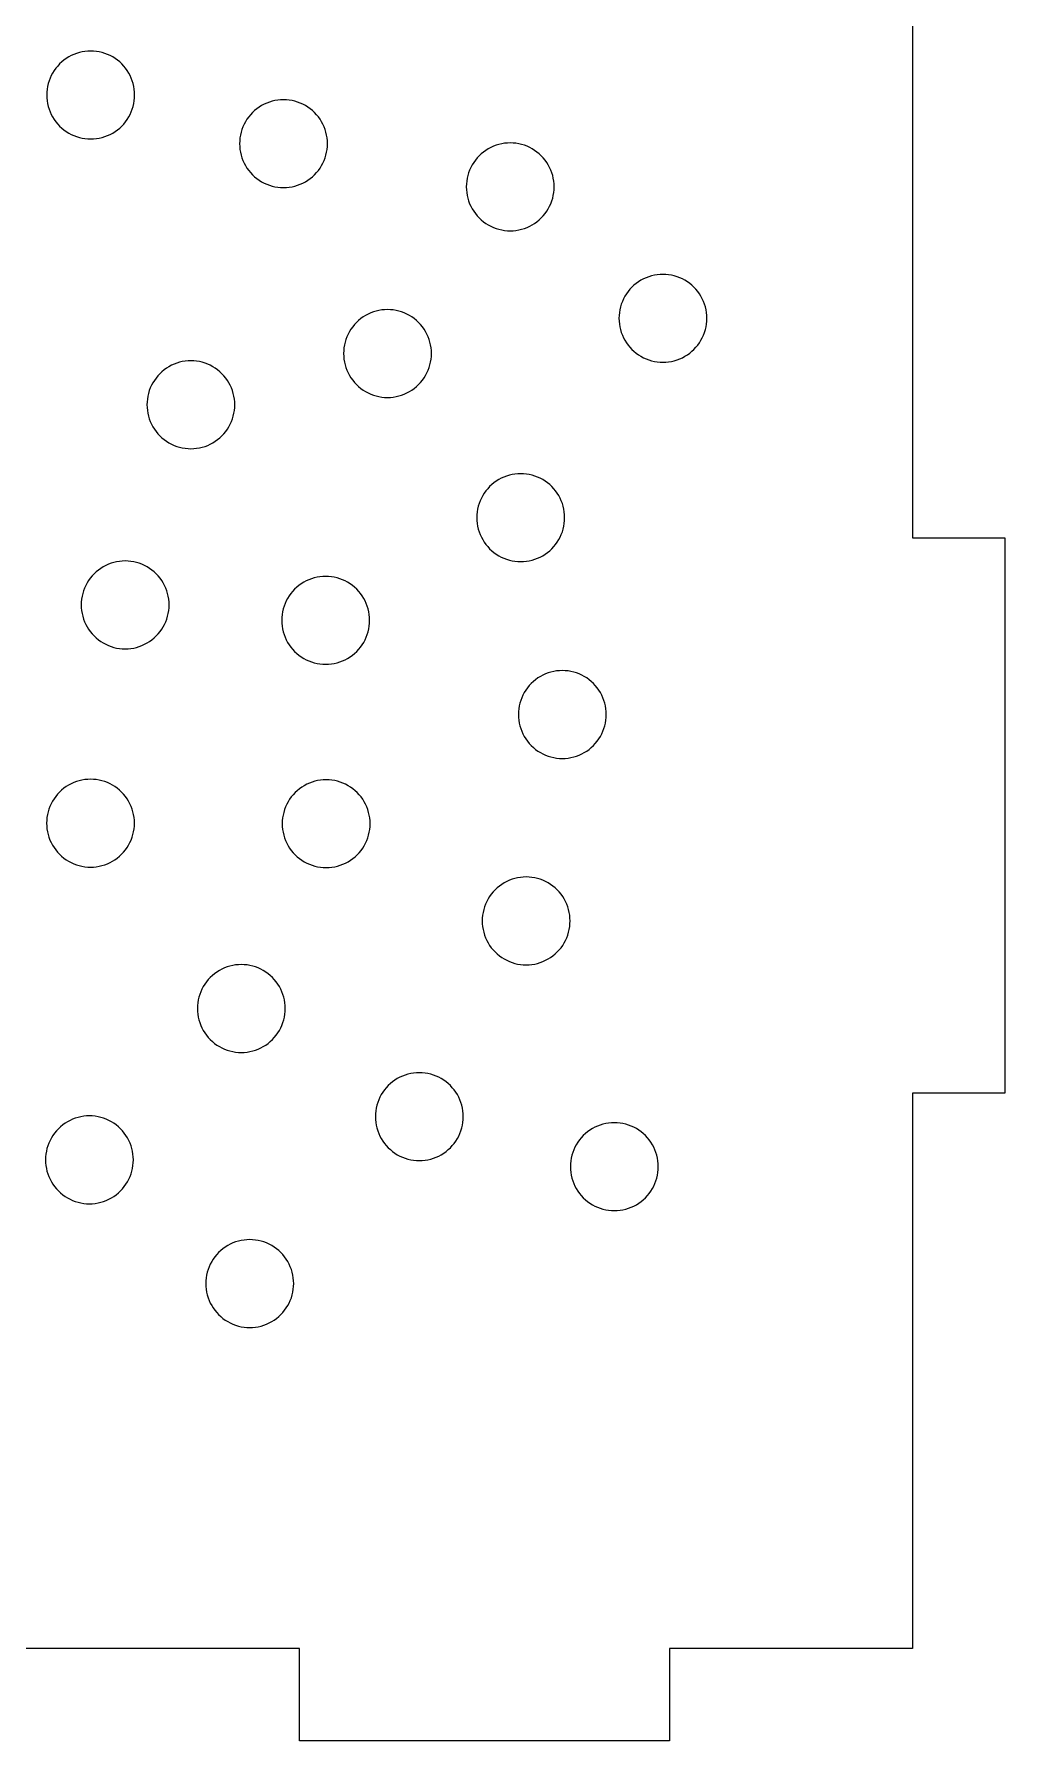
# Model space of a CAD drawing. Header units: millimetres. Extents: x 0 to 375, y -239 to 0.
# Drawn here: x 238 to 280, y -128 to -54.2 of the extents above; entities that cross this region are included whole.
import ezdxf

# ---------------------------------------------------------------- set-up
doc = ezdxf.new("R2010")
doc.units = ezdxf.units.MM
doc.layers.add('CUT', color=1, linetype='Continuous')

msp = doc.modelspace()

# ---------------------------------------------------------------- linework, layer by layer
at = {"layer": 'CUT'}
msp.add_lwpolyline([(276, -52), (276, -76), (280, -76), (280, -100), (276, -100), (276, -124), (265.5, -124), (265.5, -128), (265.5, -128), (249.5, -128), (249.5, -124), (220.5, -124), (220.5, -128), (204.5, -128), (204.5, -124), (194, -124)], dxfattribs=at)
for points in [[(242.279, -57.463), (242.315, -57.344), (242.343, -57.223), (242.363, -57.1), (242.375, -56.977), (242.379, -56.852), (242.375, -56.728), (242.363, -56.604), (242.343, -56.482), (242.315, -56.361), (242.279, -56.242), (242.235, -56.125), (242.183, -56.012), (242.125, -55.903), (242.059, -55.797), (241.987, -55.696), (241.908, -55.6), (241.823, -55.509), (241.732, -55.424), (241.636, -55.345), (241.535, -55.273), (241.43, -55.207), (241.32, -55.149), (241.207, -55.098), (241.091, -55.054), (240.972, -55.018), (240.851, -54.989), (240.728, -54.969), (240.604, -54.957), (240.48, -54.953), (240.356, -54.957), (240.232, -54.969), (240.109, -54.989), (239.988, -55.018), (239.869, -55.054), (239.753, -55.098), (239.64, -55.149), (239.53, -55.207), (239.425, -55.273), (239.324, -55.345), (239.228, -55.424), (239.137, -55.509), (239.052, -55.6), (238.973, -55.696), (238.901, -55.797), (238.835, -55.903), (238.777, -56.012), (238.725, -56.125), (238.681, -56.242), (238.645, -56.361), (238.617, -56.482), (238.597, -56.604), (238.585, -56.728), (238.581, -56.852), (238.585, -56.977), (238.597, -57.1), (238.617, -57.223), (238.645, -57.344), (238.681, -57.463), (238.725, -57.579), (238.777, -57.692), (238.835, -57.802), (238.901, -57.908), (238.973, -58.009), (239.052, -58.105), (239.137, -58.195), (239.228, -58.28), (239.324, -58.359), (239.425, -58.432), (239.53, -58.497), (239.64, -58.556), (239.753, -58.607), (239.869, -58.651), (239.988, -58.687), (240.109, -58.715), (240.232, -58.735), (240.356, -58.748), (240.48, -58.752), (240.604, -58.748), (240.728, -58.735), (240.851, -58.715), (240.972, -58.687), (241.091, -58.651), (241.207, -58.607), (241.32, -58.556), (241.43, -58.497), (241.535, -58.432), (241.636, -58.359), (241.732, -58.28), (241.823, -58.195), (241.908, -58.105), (241.987, -58.009), (242.059, -57.908), (242.125, -57.802), (242.183, -57.692), (242.235, -57.579), (242.279, -57.463)], [(250.57, -59.681), (250.614, -59.565), (250.65, -59.446), (250.678, -59.325), (250.698, -59.203), (250.711, -59.079), (250.715, -58.955), (250.711, -58.83), (250.698, -58.707), (250.678, -58.584), (250.65, -58.463), (250.614, -58.344), (250.57, -58.228), (250.519, -58.115), (250.46, -58.005), (250.395, -57.899), (250.322, -57.798), (250.243, -57.702), (250.158, -57.612), (250.068, -57.527), (249.972, -57.448), (249.871, -57.375), (249.765, -57.31), (249.655, -57.251), (249.542, -57.2), (249.426, -57.156), (249.307, -57.12), (249.186, -57.092), (249.063, -57.072), (248.94, -57.059), (248.815, -57.055), (248.691, -57.059), (248.567, -57.072), (248.445, -57.092), (248.324, -57.12), (248.205, -57.156), (248.089, -57.2), (247.975, -57.251), (247.866, -57.31), (247.76, -57.375), (247.659, -57.448), (247.563, -57.527), (247.472, -57.612), (247.387, -57.702), (247.309, -57.798), (247.236, -57.899), (247.171, -58.005), (247.112, -58.115), (247.061, -58.228), (247.017, -58.344), (246.981, -58.463), (246.953, -58.584), (246.932, -58.707), (246.92, -58.83), (246.916, -58.955), (246.92, -59.079), (246.932, -59.203), (246.953, -59.325), (246.981, -59.446), (247.017, -59.565), (247.061, -59.681), (247.112, -59.795), (247.171, -59.904), (247.236, -60.01), (247.309, -60.111), (247.387, -60.207), (247.472, -60.298), (247.563, -60.383), (247.659, -60.461), (247.76, -60.534), (247.866, -60.599), (247.975, -60.658), (248.089, -60.709), (248.205, -60.753), (248.324, -60.789), (248.445, -60.817), (248.567, -60.838), (248.691, -60.85), (248.815, -60.854), (248.94, -60.85), (249.063, -60.838), (249.186, -60.817), (249.307, -60.789), (249.426, -60.753), (249.542, -60.709), (249.655, -60.658), (249.765, -60.599), (249.871, -60.534), (249.972, -60.461), (250.068, -60.383), (250.158, -60.298), (250.243, -60.207), (250.322, -60.111), (250.395, -60.01), (250.46, -59.904), (250.519, -59.795), (250.57, -59.681)], [(260.415, -61.433), (260.451, -61.314), (260.479, -61.193), (260.5, -61.07), (260.512, -60.947), (260.516, -60.822), (260.512, -60.698), (260.5, -60.575), (260.479, -60.452), (260.451, -60.331), (260.415, -60.212), (260.371, -60.096), (260.32, -59.982), (260.261, -59.873), (260.196, -59.767), (260.123, -59.666), (260.045, -59.57), (259.96, -59.479), (259.869, -59.394), (259.773, -59.316), (259.672, -59.243), (259.566, -59.178), (259.457, -59.119), (259.343, -59.068), (259.227, -59.024), (259.108, -58.988), (258.987, -58.96), (258.864, -58.939), (258.741, -58.927), (258.617, -58.923), (258.492, -58.927), (258.369, -58.939), (258.246, -58.96), (258.125, -58.988), (258.006, -59.024), (257.89, -59.068), (257.777, -59.119), (257.667, -59.178), (257.561, -59.243), (257.46, -59.316), (257.364, -59.394), (257.274, -59.479), (257.189, -59.57), (257.11, -59.666), (257.037, -59.767), (256.972, -59.873), (256.913, -59.982), (256.862, -60.096), (256.818, -60.212), (256.782, -60.331), (256.754, -60.452), (256.734, -60.575), (256.721, -60.698), (256.717, -60.822), (256.721, -60.947), (256.734, -61.07), (256.754, -61.193), (256.782, -61.314), (256.818, -61.433), (256.862, -61.549), (256.913, -61.662), (256.972, -61.772), (257.037, -61.878), (257.11, -61.979), (257.189, -62.075), (257.274, -62.165), (257.364, -62.25), (257.46, -62.329), (257.561, -62.402), (257.667, -62.467), (257.777, -62.526), (257.89, -62.577), (258.006, -62.621), (258.125, -62.657), (258.246, -62.685), (258.369, -62.705), (258.492, -62.718), (258.617, -62.722), (258.741, -62.718), (258.864, -62.705), (258.987, -62.685), (259.108, -62.657), (259.227, -62.621), (259.343, -62.577), (259.457, -62.526), (259.566, -62.467), (259.672, -62.402), (259.773, -62.329), (259.869, -62.25), (259.96, -62.165), (260.045, -62.075), (260.123, -61.979), (260.196, -61.878), (260.261, -61.772), (260.32, -61.662), (260.371, -61.549), (260.415, -61.433)], [(267.016, -67.114), (267.052, -66.995), (267.08, -66.874), (267.1, -66.751), (267.113, -66.628), (267.117, -66.503), (267.113, -66.379), (267.1, -66.256), (267.08, -66.133), (267.052, -66.012), (267.016, -65.893), (266.972, -65.777), (266.921, -65.663), (266.862, -65.554), (266.797, -65.448), (266.724, -65.347), (266.645, -65.251), (266.56, -65.16), (266.47, -65.075), (266.374, -64.997), (266.273, -64.924), (266.167, -64.859), (266.057, -64.8), (265.944, -64.749), (265.828, -64.705), (265.709, -64.669), (265.588, -64.641), (265.465, -64.62), (265.342, -64.608), (265.217, -64.604), (265.093, -64.608), (264.97, -64.62), (264.847, -64.641), (264.726, -64.669), (264.607, -64.705), (264.491, -64.749), (264.377, -64.8), (264.268, -64.859), (264.162, -64.924), (264.061, -64.997), (263.965, -65.075), (263.874, -65.16), (263.789, -65.251), (263.711, -65.347), (263.638, -65.448), (263.573, -65.554), (263.514, -65.663), (263.463, -65.777), (263.419, -65.893), (263.383, -66.012), (263.355, -66.133), (263.334, -66.256), (263.322, -66.379), (263.318, -66.503), (263.322, -66.628), (263.334, -66.751), (263.355, -66.874), (263.383, -66.995), (263.419, -67.114), (263.463, -67.23), (263.514, -67.343), (263.573, -67.453), (263.638, -67.559), (263.711, -67.66), (263.789, -67.756), (263.874, -67.846), (263.965, -67.931), (264.061, -68.01), (264.162, -68.083), (264.268, -68.148), (264.377, -68.207), (264.491, -68.258), (264.607, -68.302), (264.726, -68.338), (264.847, -68.366), (264.97, -68.387), (265.093, -68.399), (265.217, -68.403), (265.342, -68.399), (265.465, -68.387), (265.588, -68.366), (265.709, -68.338), (265.828, -68.302), (265.944, -68.258), (266.057, -68.207), (266.167, -68.148), (266.273, -68.083), (266.374, -68.01), (266.47, -67.931), (266.56, -67.846), (266.645, -67.756), (266.724, -67.66), (266.797, -67.559), (266.862, -67.453), (266.921, -67.343), (266.972, -67.23), (267.016, -67.114)], [(255.11, -68.636), (255.146, -68.517), (255.174, -68.396), (255.195, -68.274), (255.207, -68.15), (255.211, -68.026), (255.207, -67.902), (255.195, -67.778), (255.174, -67.655), (255.146, -67.534), (255.11, -67.415), (255.066, -67.299), (255.015, -67.186), (254.956, -67.076), (254.891, -66.971), (254.818, -66.87), (254.74, -66.773), (254.655, -66.683), (254.564, -66.598), (254.468, -66.519), (254.367, -66.447), (254.261, -66.381), (254.152, -66.322), (254.038, -66.271), (253.922, -66.227), (253.803, -66.191), (253.682, -66.163), (253.559, -66.143), (253.436, -66.131), (253.312, -66.126), (253.187, -66.131), (253.064, -66.143), (252.941, -66.163), (252.82, -66.191), (252.701, -66.227), (252.585, -66.271), (252.472, -66.322), (252.362, -66.381), (252.256, -66.447), (252.155, -66.519), (252.059, -66.598), (251.969, -66.683), (251.884, -66.773), (251.805, -66.87), (251.732, -66.971), (251.667, -67.076), (251.608, -67.186), (251.557, -67.299), (251.513, -67.415), (251.477, -67.534), (251.449, -67.655), (251.429, -67.778), (251.416, -67.902), (251.412, -68.026), (251.416, -68.15), (251.429, -68.274), (251.449, -68.396), (251.477, -68.517), (251.513, -68.636), (251.557, -68.753), (251.608, -68.866), (251.667, -68.975), (251.732, -69.081), (251.805, -69.182), (251.884, -69.278), (251.969, -69.369), (252.059, -69.454), (252.155, -69.533), (252.256, -69.605), (252.362, -69.671), (252.472, -69.729), (252.585, -69.78), (252.701, -69.824), (252.82, -69.86), (252.941, -69.889), (253.064, -69.909), (253.187, -69.921), (253.312, -69.925), (253.436, -69.921), (253.559, -69.909), (253.682, -69.889), (253.803, -69.86), (253.922, -69.824), (254.038, -69.78), (254.152, -69.729), (254.261, -69.671), (254.367, -69.605), (254.468, -69.533), (254.564, -69.454), (254.655, -69.369), (254.74, -69.278), (254.818, -69.182), (254.891, -69.081), (254.956, -68.975), (255.015, -68.866), (255.066, -68.753), (255.11, -68.636)], [(246.609, -70.851), (246.645, -70.732), (246.674, -70.611), (246.694, -70.489), (246.706, -70.365), (246.71, -70.241), (246.706, -70.117), (246.694, -69.993), (246.674, -69.87), (246.645, -69.749), (246.609, -69.63), (246.566, -69.514), (246.514, -69.401), (246.456, -69.291), (246.39, -69.186), (246.318, -69.085), (246.239, -68.989), (246.154, -68.898), (246.063, -68.813), (245.967, -68.734), (245.866, -68.662), (245.76, -68.596), (245.651, -68.537), (245.538, -68.486), (245.421, -68.442), (245.302, -68.406), (245.181, -68.378), (245.059, -68.358), (244.935, -68.346), (244.811, -68.342), (244.687, -68.346), (244.563, -68.358), (244.44, -68.378), (244.319, -68.406), (244.2, -68.442), (244.084, -68.486), (243.971, -68.537), (243.861, -68.596), (243.756, -68.662), (243.655, -68.734), (243.559, -68.813), (243.468, -68.898), (243.383, -68.989), (243.304, -69.085), (243.232, -69.186), (243.166, -69.291), (243.107, -69.401), (243.056, -69.514), (243.012, -69.63), (242.976, -69.749), (242.948, -69.87), (242.928, -69.993), (242.916, -70.117), (242.912, -70.241), (242.916, -70.365), (242.928, -70.489), (242.948, -70.611), (242.976, -70.732), (243.012, -70.851), (243.056, -70.968), (243.107, -71.081), (243.166, -71.19), (243.232, -71.296), (243.304, -71.397), (243.383, -71.493), (243.468, -71.584), (243.559, -71.669), (243.655, -71.748), (243.756, -71.82), (243.861, -71.886), (243.971, -71.944), (244.084, -71.996), (244.2, -72.039), (244.319, -72.075), (244.44, -72.104), (244.563, -72.124), (244.687, -72.136), (244.811, -72.14), (244.935, -72.136), (245.059, -72.124), (245.181, -72.104), (245.302, -72.075), (245.421, -72.039), (245.538, -71.996), (245.651, -71.944), (245.76, -71.886), (245.866, -71.82), (245.967, -71.748), (246.063, -71.669), (246.154, -71.584), (246.239, -71.493), (246.318, -71.397), (246.39, -71.296), (246.456, -71.19), (246.514, -71.081), (246.566, -70.968), (246.609, -70.851)], [(260.869, -75.731), (260.905, -75.613), (260.933, -75.491), (260.953, -75.369), (260.965, -75.245), (260.969, -75.121), (260.965, -74.997), (260.953, -74.873), (260.933, -74.75), (260.905, -74.629), (260.869, -74.51), (260.825, -74.394), (260.773, -74.281), (260.715, -74.171), (260.649, -74.066), (260.577, -73.965), (260.498, -73.869), (260.413, -73.778), (260.322, -73.693), (260.226, -73.614), (260.125, -73.542), (260.02, -73.476), (259.91, -73.418), (259.797, -73.366), (259.681, -73.322), (259.562, -73.286), (259.441, -73.258), (259.318, -73.238), (259.194, -73.226), (259.07, -73.222), (258.946, -73.226), (258.822, -73.238), (258.699, -73.258), (258.578, -73.286), (258.459, -73.322), (258.343, -73.366), (258.23, -73.418), (258.12, -73.476), (258.015, -73.542), (257.914, -73.614), (257.818, -73.693), (257.727, -73.778), (257.642, -73.869), (257.563, -73.965), (257.491, -74.066), (257.425, -74.171), (257.367, -74.281), (257.315, -74.394), (257.271, -74.51), (257.235, -74.629), (257.207, -74.75), (257.187, -74.873), (257.175, -74.997), (257.171, -75.121), (257.175, -75.245), (257.187, -75.369), (257.207, -75.491), (257.235, -75.613), (257.271, -75.731), (257.315, -75.848), (257.367, -75.961), (257.425, -76.071), (257.491, -76.176), (257.563, -76.277), (257.642, -76.373), (257.727, -76.464), (257.818, -76.549), (257.914, -76.628), (258.015, -76.7), (258.12, -76.766), (258.23, -76.824), (258.343, -76.876), (258.459, -76.919), (258.578, -76.956), (258.699, -76.984), (258.822, -77.004), (258.946, -77.016), (259.07, -77.02), (259.194, -77.016), (259.318, -77.004), (259.441, -76.984), (259.562, -76.956), (259.681, -76.919), (259.797, -76.876), (259.91, -76.824), (260.02, -76.766), (260.125, -76.7), (260.226, -76.628), (260.322, -76.549), (260.413, -76.464), (260.498, -76.373), (260.577, -76.277), (260.649, -76.176), (260.715, -76.071), (260.773, -75.961), (260.825, -75.848), (260.869, -75.731)], [(243.768, -79.504), (243.804, -79.385), (243.832, -79.264), (243.853, -79.142), (243.865, -79.018), (243.869, -78.894), (243.865, -78.77), (243.853, -78.646), (243.832, -78.523), (243.804, -78.402), (243.768, -78.283), (243.724, -78.167), (243.673, -78.054), (243.615, -77.944), (243.549, -77.839), (243.476, -77.738), (243.398, -77.641), (243.313, -77.551), (243.222, -77.466), (243.126, -77.387), (243.025, -77.315), (242.919, -77.249), (242.81, -77.19), (242.696, -77.139), (242.58, -77.095), (242.461, -77.059), (242.34, -77.031), (242.218, -77.011), (242.094, -76.999), (241.97, -76.994), (241.845, -76.999), (241.722, -77.011), (241.599, -77.031), (241.478, -77.059), (241.359, -77.095), (241.243, -77.139), (241.13, -77.19), (241.02, -77.249), (240.914, -77.315), (240.813, -77.387), (240.717, -77.466), (240.627, -77.551), (240.542, -77.641), (240.463, -77.738), (240.39, -77.839), (240.325, -77.944), (240.266, -78.054), (240.215, -78.167), (240.171, -78.283), (240.135, -78.402), (240.107, -78.523), (240.087, -78.646), (240.074, -78.77), (240.07, -78.894), (240.074, -79.018), (240.087, -79.142), (240.107, -79.264), (240.135, -79.385), (240.171, -79.504), (240.215, -79.621), (240.266, -79.734), (240.325, -79.843), (240.39, -79.949), (240.463, -80.05), (240.542, -80.146), (240.627, -80.237), (240.717, -80.322), (240.813, -80.401), (240.914, -80.473), (241.02, -80.539), (241.13, -80.597), (241.243, -80.648), (241.359, -80.692), (241.478, -80.728), (241.599, -80.757), (241.722, -80.777), (241.845, -80.789), (241.97, -80.793), (242.094, -80.789), (242.218, -80.777), (242.34, -80.757), (242.461, -80.728), (242.58, -80.692), (242.696, -80.648), (242.81, -80.597), (242.919, -80.539), (243.025, -80.473), (243.126, -80.401), (243.222, -80.322), (243.313, -80.237), (243.398, -80.146), (243.476, -80.05), (243.549, -79.949), (243.615, -79.843), (243.673, -79.734), (243.724, -79.621), (243.768, -79.504)], [(252.437, -80.172), (252.473, -80.053), (252.501, -79.932), (252.521, -79.81), (252.533, -79.686), (252.537, -79.562), (252.533, -79.438), (252.521, -79.314), (252.501, -79.191), (252.473, -79.07), (252.437, -78.951), (252.393, -78.835), (252.341, -78.722), (252.283, -78.612), (252.217, -78.507), (252.145, -78.406), (252.066, -78.31), (251.981, -78.219), (251.89, -78.134), (251.794, -78.055), (251.693, -77.983), (251.588, -77.917), (251.478, -77.858), (251.365, -77.807), (251.249, -77.763), (251.13, -77.727), (251.009, -77.699), (250.886, -77.679), (250.762, -77.667), (250.638, -77.663), (250.514, -77.667), (250.39, -77.679), (250.267, -77.699), (250.146, -77.727), (250.027, -77.763), (249.911, -77.807), (249.798, -77.858), (249.688, -77.917), (249.583, -77.983), (249.482, -78.055), (249.386, -78.134), (249.295, -78.219), (249.21, -78.31), (249.131, -78.406), (249.059, -78.507), (248.993, -78.612), (248.935, -78.722), (248.883, -78.835), (248.839, -78.951), (248.803, -79.07), (248.775, -79.191), (248.755, -79.314), (248.743, -79.438), (248.739, -79.562), (248.743, -79.686), (248.755, -79.81), (248.775, -79.932), (248.803, -80.053), (248.839, -80.172), (248.883, -80.289), (248.935, -80.402), (248.993, -80.512), (249.059, -80.617), (249.131, -80.718), (249.21, -80.814), (249.295, -80.905), (249.386, -80.99), (249.482, -81.069), (249.583, -81.141), (249.688, -81.207), (249.798, -81.265), (249.911, -81.317), (250.027, -81.36), (250.146, -81.396), (250.267, -81.425), (250.39, -81.445), (250.514, -81.457), (250.638, -81.461), (250.762, -81.457), (250.886, -81.445), (251.009, -81.425), (251.13, -81.396), (251.249, -81.36), (251.365, -81.317), (251.478, -81.265), (251.588, -81.207), (251.693, -81.141), (251.794, -81.069), (251.89, -80.99), (251.981, -80.905), (252.066, -80.814), (252.145, -80.718), (252.217, -80.617), (252.283, -80.512), (252.341, -80.402), (252.393, -80.289), (252.437, -80.172)], [(262.666, -84.243), (262.702, -84.124), (262.73, -84.003), (262.751, -83.88), (262.763, -83.757), (262.767, -83.632), (262.763, -83.508), (262.751, -83.385), (262.73, -83.262), (262.702, -83.141), (262.666, -83.022), (262.622, -82.906), (262.571, -82.792), (262.512, -82.683), (262.447, -82.577), (262.374, -82.476), (262.295, -82.38), (262.21, -82.289), (262.12, -82.205), (262.024, -82.126), (261.923, -82.053), (261.817, -81.988), (261.708, -81.929), (261.594, -81.878), (261.478, -81.834), (261.359, -81.798), (261.238, -81.77), (261.115, -81.749), (260.992, -81.737), (260.867, -81.733), (260.743, -81.737), (260.62, -81.749), (260.497, -81.77), (260.376, -81.798), (260.257, -81.834), (260.141, -81.878), (260.027, -81.929), (259.918, -81.988), (259.812, -82.053), (259.711, -82.126), (259.615, -82.205), (259.524, -82.289), (259.439, -82.38), (259.361, -82.476), (259.288, -82.577), (259.223, -82.683), (259.164, -82.792), (259.113, -82.906), (259.069, -83.022), (259.033, -83.141), (259.005, -83.262), (258.984, -83.385), (258.972, -83.508), (258.968, -83.632), (258.972, -83.757), (258.984, -83.88), (259.005, -84.003), (259.033, -84.124), (259.069, -84.243), (259.113, -84.359), (259.164, -84.473), (259.223, -84.582), (259.288, -84.688), (259.361, -84.789), (259.439, -84.885), (259.524, -84.975), (259.615, -85.06), (259.711, -85.139), (259.812, -85.212), (259.918, -85.277), (260.027, -85.336), (260.141, -85.387), (260.257, -85.431), (260.376, -85.467), (260.497, -85.495), (260.62, -85.516), (260.743, -85.528), (260.867, -85.532), (260.992, -85.528), (261.115, -85.516), (261.238, -85.495), (261.359, -85.467), (261.478, -85.431), (261.594, -85.387), (261.708, -85.336), (261.817, -85.277), (261.923, -85.212), (262.024, -85.139), (262.12, -85.06), (262.21, -84.975), (262.295, -84.885), (262.374, -84.789), (262.447, -84.688), (262.512, -84.582), (262.571, -84.473), (262.622, -84.359), (262.666, -84.243)], [(242.272, -88.941), (242.308, -88.822), (242.336, -88.701), (242.357, -88.578), (242.369, -88.454), (242.373, -88.33), (242.369, -88.206), (242.357, -88.082), (242.336, -87.96), (242.308, -87.839), (242.272, -87.72), (242.228, -87.603), (242.177, -87.49), (242.118, -87.381), (242.053, -87.275), (241.98, -87.174), (241.901, -87.078), (241.817, -86.987), (241.726, -86.902), (241.63, -86.823), (241.529, -86.751), (241.423, -86.685), (241.314, -86.627), (241.2, -86.576), (241.084, -86.532), (240.965, -86.496), (240.844, -86.467), (240.721, -86.447), (240.598, -86.435), (240.473, -86.431), (240.349, -86.435), (240.226, -86.447), (240.103, -86.467), (239.982, -86.496), (239.863, -86.532), (239.747, -86.576), (239.633, -86.627), (239.524, -86.685), (239.418, -86.751), (239.317, -86.823), (239.221, -86.902), (239.13, -86.987), (239.046, -87.078), (238.967, -87.174), (238.894, -87.275), (238.829, -87.381), (238.77, -87.49), (238.719, -87.603), (238.675, -87.72), (238.639, -87.839), (238.611, -87.96), (238.59, -88.082), (238.578, -88.206), (238.574, -88.33), (238.578, -88.454), (238.59, -88.578), (238.611, -88.701), (238.639, -88.822), (238.675, -88.941), (238.719, -89.057), (238.77, -89.17), (238.829, -89.28), (238.894, -89.385), (238.967, -89.486), (239.046, -89.583), (239.13, -89.673), (239.221, -89.758), (239.317, -89.837), (239.418, -89.909), (239.524, -89.975), (239.633, -90.034), (239.747, -90.085), (239.863, -90.129), (239.982, -90.165), (240.103, -90.193), (240.226, -90.213), (240.349, -90.225), (240.473, -90.23), (240.598, -90.225), (240.721, -90.213), (240.844, -90.193), (240.965, -90.165), (241.084, -90.129), (241.2, -90.085), (241.314, -90.034), (241.423, -89.975), (241.529, -89.909), (241.63, -89.837), (241.726, -89.758), (241.817, -89.673), (241.901, -89.583), (241.98, -89.486), (242.053, -89.385), (242.118, -89.28), (242.177, -89.17), (242.228, -89.057), (242.272, -88.941)], [(252.457, -88.963), (252.493, -88.844), (252.521, -88.723), (252.542, -88.601), (252.554, -88.477), (252.558, -88.353), (252.554, -88.228), (252.542, -88.105), (252.521, -87.982), (252.493, -87.861), (252.457, -87.742), (252.413, -87.626), (252.362, -87.513), (252.303, -87.403), (252.238, -87.297), (252.165, -87.196), (252.087, -87.1), (252.002, -87.01), (251.911, -86.925), (251.815, -86.846), (251.714, -86.773), (251.608, -86.708), (251.499, -86.649), (251.385, -86.598), (251.269, -86.554), (251.15, -86.518), (251.029, -86.49), (250.906, -86.47), (250.783, -86.457), (250.659, -86.453), (250.534, -86.457), (250.411, -86.47), (250.288, -86.49), (250.167, -86.518), (250.048, -86.554), (249.932, -86.598), (249.818, -86.649), (249.709, -86.708), (249.603, -86.773), (249.502, -86.846), (249.406, -86.925), (249.316, -87.01), (249.231, -87.1), (249.152, -87.196), (249.079, -87.297), (249.014, -87.403), (248.955, -87.513), (248.904, -87.626), (248.86, -87.742), (248.824, -87.861), (248.796, -87.982), (248.775, -88.105), (248.763, -88.228), (248.759, -88.353), (248.763, -88.477), (248.775, -88.601), (248.796, -88.723), (248.824, -88.844), (248.86, -88.963), (248.904, -89.079), (248.955, -89.193), (249.014, -89.302), (249.079, -89.408), (249.152, -89.509), (249.231, -89.605), (249.316, -89.696), (249.406, -89.781), (249.502, -89.859), (249.603, -89.932), (249.709, -89.997), (249.818, -90.056), (249.932, -90.107), (250.048, -90.151), (250.167, -90.187), (250.288, -90.215), (250.411, -90.236), (250.534, -90.248), (250.659, -90.252), (250.783, -90.248), (250.906, -90.236), (251.029, -90.215), (251.15, -90.187), (251.269, -90.151), (251.385, -90.107), (251.499, -90.056), (251.608, -89.997), (251.714, -89.932), (251.815, -89.859), (251.911, -89.781), (252.002, -89.696), (252.087, -89.605), (252.165, -89.509), (252.238, -89.408), (252.303, -89.302), (252.362, -89.193), (252.413, -89.079), (252.457, -88.963)], [(261.06, -93.281), (261.103, -93.165), (261.139, -93.046), (261.168, -92.925), (261.188, -92.802), (261.2, -92.679), (261.204, -92.554), (261.2, -92.43), (261.188, -92.306), (261.168, -92.184), (261.139, -92.063), (261.103, -91.944), (261.06, -91.828), (261.008, -91.714), (260.95, -91.605), (260.884, -91.499), (260.812, -91.398), (260.733, -91.302), (260.648, -91.211), (260.557, -91.126), (260.461, -91.048), (260.36, -90.975), (260.255, -90.91), (260.145, -90.851), (260.032, -90.8), (259.915, -90.756), (259.796, -90.72), (259.675, -90.692), (259.553, -90.671), (259.429, -90.659), (259.305, -90.655), (259.181, -90.659), (259.057, -90.671), (258.934, -90.692), (258.813, -90.72), (258.694, -90.756), (258.578, -90.8), (258.465, -90.851), (258.355, -90.91), (258.25, -90.975), (258.149, -91.048), (258.053, -91.126), (257.962, -91.211), (257.877, -91.302), (257.798, -91.398), (257.726, -91.499), (257.66, -91.605), (257.601, -91.714), (257.55, -91.828), (257.506, -91.944), (257.47, -92.063), (257.442, -92.184), (257.422, -92.306), (257.41, -92.43), (257.406, -92.554), (257.41, -92.679), (257.422, -92.802), (257.442, -92.925), (257.47, -93.046), (257.506, -93.165), (257.55, -93.281), (257.601, -93.394), (257.66, -93.504), (257.726, -93.61), (257.798, -93.711), (257.877, -93.807), (257.962, -93.897), (258.053, -93.982), (258.149, -94.061), (258.25, -94.134), (258.355, -94.199), (258.465, -94.258), (258.578, -94.309), (258.694, -94.353), (258.813, -94.389), (258.934, -94.417), (259.057, -94.437), (259.181, -94.45), (259.305, -94.454), (259.429, -94.45), (259.553, -94.437), (259.675, -94.417), (259.796, -94.389), (259.915, -94.353), (260.032, -94.309), (260.145, -94.258), (260.255, -94.199), (260.36, -94.134), (260.461, -94.061), (260.557, -93.982), (260.648, -93.897), (260.733, -93.807), (260.812, -93.711), (260.884, -93.61), (260.95, -93.504), (261.008, -93.394), (261.06, -93.281)], [(248.789, -96.952), (248.825, -96.833), (248.853, -96.712), (248.873, -96.59), (248.886, -96.466), (248.89, -96.342), (248.886, -96.218), (248.873, -96.094), (248.853, -95.971), (248.825, -95.85), (248.789, -95.731), (248.745, -95.615), (248.694, -95.502), (248.635, -95.392), (248.57, -95.287), (248.497, -95.186), (248.418, -95.09), (248.333, -94.999), (248.243, -94.914), (248.147, -94.835), (248.046, -94.763), (247.94, -94.697), (247.83, -94.638), (247.717, -94.587), (247.601, -94.543), (247.482, -94.507), (247.361, -94.479), (247.238, -94.459), (247.115, -94.447), (246.99, -94.443), (246.866, -94.447), (246.742, -94.459), (246.62, -94.479), (246.499, -94.507), (246.38, -94.543), (246.263, -94.587), (246.15, -94.638), (246.041, -94.697), (245.935, -94.763), (245.834, -94.835), (245.738, -94.914), (245.647, -94.999), (245.562, -95.09), (245.483, -95.186), (245.411, -95.287), (245.345, -95.392), (245.287, -95.502), (245.236, -95.615), (245.192, -95.731), (245.156, -95.85), (245.128, -95.971), (245.107, -96.094), (245.095, -96.218), (245.091, -96.342), (245.095, -96.466), (245.107, -96.59), (245.128, -96.712), (245.156, -96.833), (245.192, -96.952), (245.236, -97.069), (245.287, -97.182), (245.345, -97.291), (245.411, -97.397), (245.483, -97.498), (245.562, -97.594), (245.647, -97.685), (245.738, -97.77), (245.834, -97.849), (245.935, -97.921), (246.041, -97.987), (246.15, -98.045), (246.263, -98.097), (246.38, -98.14), (246.499, -98.176), (246.62, -98.205), (246.742, -98.225), (246.866, -98.237), (246.99, -98.241), (247.115, -98.237), (247.238, -98.225), (247.361, -98.205), (247.482, -98.176), (247.601, -98.14), (247.717, -98.097), (247.83, -98.045), (247.94, -97.987), (248.046, -97.921), (248.147, -97.849), (248.243, -97.77), (248.333, -97.685), (248.418, -97.594), (248.497, -97.498), (248.57, -97.397), (248.635, -97.291), (248.694, -97.182), (248.745, -97.069), (248.789, -96.952)], [(256.44, -101.742), (256.484, -101.625), (256.52, -101.506), (256.548, -101.385), (256.568, -101.263), (256.58, -101.139), (256.584, -101.015), (256.58, -100.891), (256.568, -100.767), (256.548, -100.644), (256.52, -100.523), (256.484, -100.404), (256.44, -100.288), (256.388, -100.175), (256.33, -100.065), (256.264, -99.96), (256.192, -99.859), (256.113, -99.763), (256.028, -99.672), (255.937, -99.587), (255.841, -99.508), (255.74, -99.436), (255.635, -99.37), (255.525, -99.311), (255.412, -99.26), (255.296, -99.216), (255.177, -99.18), (255.056, -99.152), (254.933, -99.132), (254.809, -99.12), (254.685, -99.116), (254.561, -99.12), (254.437, -99.132), (254.314, -99.152), (254.193, -99.18), (254.075, -99.216), (253.958, -99.26), (253.845, -99.311), (253.735, -99.37), (253.63, -99.436), (253.529, -99.508), (253.433, -99.587), (253.342, -99.672), (253.257, -99.763), (253.178, -99.859), (253.106, -99.96), (253.04, -100.065), (252.982, -100.175), (252.93, -100.288), (252.887, -100.404), (252.85, -100.523), (252.822, -100.644), (252.802, -100.767), (252.79, -100.891), (252.786, -101.015), (252.79, -101.139), (252.802, -101.263), (252.822, -101.385), (252.85, -101.506), (252.887, -101.625), (252.93, -101.742), (252.982, -101.855), (253.04, -101.965), (253.106, -102.07), (253.178, -102.171), (253.257, -102.267), (253.342, -102.358), (253.433, -102.443), (253.529, -102.522), (253.63, -102.594), (253.735, -102.66), (253.845, -102.718), (253.958, -102.77), (254.075, -102.813), (254.193, -102.849), (254.314, -102.878), (254.437, -102.898), (254.561, -102.91), (254.685, -102.914), (254.809, -102.91), (254.933, -102.898), (255.056, -102.878), (255.177, -102.849), (255.296, -102.813), (255.412, -102.77), (255.525, -102.718), (255.635, -102.66), (255.74, -102.594), (255.841, -102.522), (255.937, -102.443), (256.028, -102.358), (256.113, -102.267), (256.192, -102.171), (256.264, -102.07), (256.33, -101.965), (256.388, -101.855), (256.44, -101.742)], [(242.18, -103.609), (242.223, -103.493), (242.259, -103.374), (242.288, -103.253), (242.308, -103.13), (242.32, -103.007), (242.324, -102.883), (242.32, -102.758), (242.308, -102.635), (242.288, -102.512), (242.259, -102.391), (242.223, -102.272), (242.18, -102.156), (242.128, -102.042), (242.07, -101.933), (242.004, -101.827), (241.932, -101.726), (241.853, -101.63), (241.768, -101.54), (241.677, -101.455), (241.581, -101.376), (241.48, -101.303), (241.374, -101.238), (241.265, -101.179), (241.152, -101.128), (241.035, -101.084), (240.916, -101.048), (240.795, -101.02), (240.673, -100.999), (240.549, -100.987), (240.425, -100.983), (240.301, -100.987), (240.177, -100.999), (240.054, -101.02), (239.933, -101.048), (239.814, -101.084), (239.698, -101.128), (239.585, -101.179), (239.475, -101.238), (239.37, -101.303), (239.269, -101.376), (239.173, -101.455), (239.082, -101.54), (238.997, -101.63), (238.918, -101.726), (238.846, -101.827), (238.78, -101.933), (238.721, -102.042), (238.67, -102.156), (238.626, -102.272), (238.59, -102.391), (238.562, -102.512), (238.542, -102.635), (238.53, -102.758), (238.526, -102.883), (238.53, -103.007), (238.542, -103.13), (238.562, -103.253), (238.59, -103.374), (238.626, -103.493), (238.67, -103.609), (238.721, -103.723), (238.78, -103.832), (238.846, -103.938), (238.918, -104.039), (238.997, -104.135), (239.082, -104.226), (239.173, -104.311), (239.269, -104.389), (239.37, -104.462), (239.475, -104.527), (239.585, -104.586), (239.698, -104.637), (239.814, -104.681), (239.933, -104.717), (240.054, -104.745), (240.177, -104.766), (240.301, -104.778), (240.425, -104.782), (240.549, -104.778), (240.673, -104.766), (240.795, -104.745), (240.916, -104.717), (241.035, -104.681), (241.152, -104.637), (241.265, -104.586), (241.374, -104.527), (241.48, -104.462), (241.581, -104.389), (241.677, -104.311), (241.768, -104.226), (241.853, -104.135), (241.932, -104.039), (242.004, -103.938), (242.07, -103.832), (242.128, -103.723), (242.18, -103.609)], [(264.916, -103.787), (264.953, -103.668), (264.981, -103.547), (265.001, -103.425), (265.013, -103.301), (265.017, -103.177), (265.013, -103.053), (265.001, -102.929), (264.981, -102.806), (264.953, -102.685), (264.916, -102.566), (264.873, -102.45), (264.821, -102.337), (264.763, -102.227), (264.697, -102.122), (264.625, -102.021), (264.546, -101.925), (264.461, -101.834), (264.37, -101.749), (264.274, -101.67), (264.173, -101.598), (264.068, -101.532), (263.958, -101.473), (263.845, -101.422), (263.728, -101.378), (263.609, -101.342), (263.488, -101.314), (263.366, -101.294), (263.242, -101.282), (263.118, -101.278), (262.994, -101.282), (262.87, -101.294), (262.747, -101.314), (262.626, -101.342), (262.507, -101.378), (262.391, -101.422), (262.278, -101.473), (262.168, -101.532), (262.063, -101.598), (261.962, -101.67), (261.866, -101.749), (261.775, -101.834), (261.69, -101.925), (261.611, -102.021), (261.539, -102.122), (261.473, -102.227), (261.414, -102.337), (261.363, -102.45), (261.319, -102.566), (261.283, -102.685), (261.255, -102.806), (261.235, -102.929), (261.223, -103.053), (261.219, -103.177), (261.223, -103.301), (261.235, -103.425), (261.255, -103.547), (261.283, -103.668), (261.319, -103.787), (261.363, -103.904), (261.414, -104.017), (261.473, -104.126), (261.539, -104.232), (261.611, -104.333), (261.69, -104.429), (261.775, -104.52), (261.866, -104.605), (261.962, -104.684), (262.063, -104.756), (262.168, -104.822), (262.278, -104.88), (262.391, -104.932), (262.507, -104.975), (262.626, -105.011), (262.747, -105.04), (262.87, -105.06), (262.994, -105.072), (263.118, -105.076), (263.242, -105.072), (263.366, -105.06), (263.488, -105.04), (263.609, -105.011), (263.728, -104.975), (263.845, -104.932), (263.958, -104.88), (264.068, -104.822), (264.173, -104.756), (264.274, -104.684), (264.37, -104.605), (264.461, -104.52), (264.546, -104.429), (264.625, -104.333), (264.697, -104.232), (264.763, -104.126), (264.821, -104.017), (264.873, -103.904), (264.916, -103.787)], [(249.153, -108.843), (249.189, -108.724), (249.217, -108.603), (249.238, -108.48), (249.25, -108.356), (249.254, -108.232), (249.25, -108.108), (249.238, -107.984), (249.217, -107.862), (249.189, -107.741), (249.153, -107.622), (249.109, -107.505), (249.058, -107.392), (248.999, -107.283), (248.934, -107.177), (248.861, -107.076), (248.782, -106.98), (248.698, -106.889), (248.607, -106.804), (248.511, -106.725), (248.41, -106.653), (248.304, -106.587), (248.195, -106.529), (248.081, -106.477), (247.965, -106.434), (247.846, -106.398), (247.725, -106.369), (247.602, -106.349), (247.479, -106.337), (247.355, -106.333), (247.23, -106.337), (247.107, -106.349), (246.984, -106.369), (246.863, -106.398), (246.744, -106.434), (246.628, -106.477), (246.514, -106.529), (246.405, -106.587), (246.299, -106.653), (246.198, -106.725), (246.102, -106.804), (246.011, -106.889), (245.927, -106.98), (245.848, -107.076), (245.775, -107.177), (245.71, -107.283), (245.651, -107.392), (245.6, -107.505), (245.556, -107.622), (245.52, -107.741), (245.492, -107.862), (245.471, -107.984), (245.459, -108.108), (245.455, -108.232), (245.459, -108.356), (245.471, -108.48), (245.492, -108.603), (245.52, -108.724), (245.556, -108.843), (245.6, -108.959), (245.651, -109.072), (245.71, -109.182), (245.775, -109.287), (245.848, -109.388), (245.927, -109.484), (246.011, -109.575), (246.102, -109.66), (246.198, -109.739), (246.299, -109.811), (246.405, -109.877), (246.514, -109.936), (246.628, -109.987), (246.744, -110.031), (246.863, -110.067), (246.984, -110.095), (247.107, -110.115), (247.23, -110.127), (247.355, -110.131), (247.479, -110.127), (247.602, -110.115), (247.725, -110.095), (247.846, -110.067), (247.965, -110.031), (248.081, -109.987), (248.195, -109.936), (248.304, -109.877), (248.41, -109.811), (248.511, -109.739), (248.607, -109.66), (248.698, -109.575), (248.782, -109.484), (248.861, -109.388), (248.934, -109.287), (248.999, -109.182), (249.058, -109.072), (249.109, -108.959), (249.153, -108.843)]]:
    msp.add_lwpolyline(points, close=True, dxfattribs=at)

doc.saveas('drawing.dxf')
